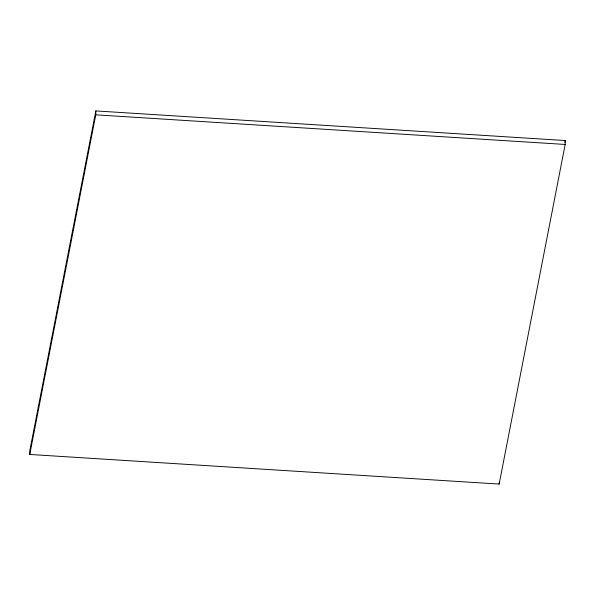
<?xml version="1.0" encoding="UTF-8"?>
<svg xmlns="http://www.w3.org/2000/svg" width="595" height="595" viewBox="0 0 595 595"><rect width="100%" height="100%" fill="white"/><g stroke="black" fill="none" stroke-linecap="round" stroke-linejoin="round"><path stroke-width="0.89" d="M29.75 454.461L29.832 450.549L95.847 110.923L565.25 140.539L565.168 144.451L499.153 484.077L29.75 454.461L95.765 114.835L95.847 110.923M499.153 484.077L499.183 482.515M564.893 142.361L565.25 140.539M95.765 114.835L565.168 144.451"/></g></svg>
